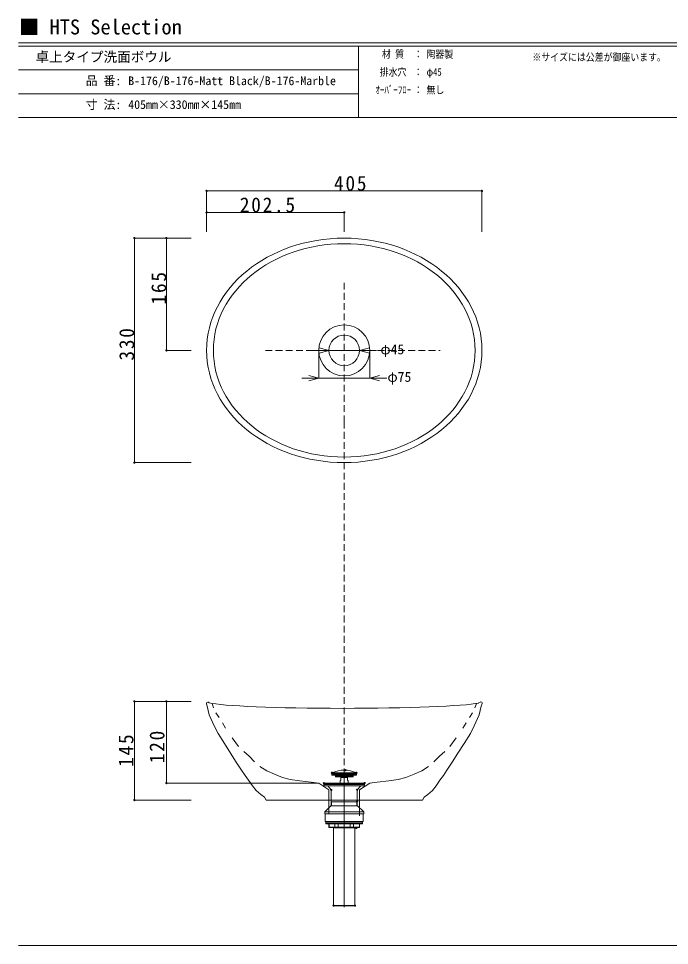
# Model space of a CAD drawing. Units: millimetres, scale not verified. Extents: x -1002 to 1009, y -687 to 676.
# Drawn here: x -1002 to -45, y -687 to 676 of the extents above; entities that cross this region are included whole.
import ezdxf
from ezdxf.enums import TextEntityAlignment as Align

# ---------------------------------------------------------------- set-up
doc = ezdxf.new("R2010")
doc.units = ezdxf.units.MM
doc.header["$LTSCALE"] = 5
doc.header["$PDMODE"] = 32
doc.header["$PDSIZE"] = 2
doc.linetypes.add('DASHED2', pattern=[3, 2, -1])
doc.layers.add('F-0', color=7, linetype='Continuous', lineweight=15)
doc.styles.add('ＭＳ ゴシック', font='')
doc.styles.get('ＭＳ ゴシック').set_extended_font_data('MS Gothic')

msp = doc.modelspace()

# ---------------------------------------------------------------- linework, layer by layer
at = {"layer": 'F-0'}
for p, q in [((1002.034, 640.036), (-1002.086, 640.036)), ((1002.034, 635.036), (-1002.086, 635.036)), ((-502.086, 635.036), (-502.086, 530.036)), ((-502.086, 600.036), (-1002.086, 600.036)), ((-502.086, 565.036), (-1002.086, 565.036)), ((1002.034, 530.036), (-1002.086, 530.036)), ((-725.595, 422.075), (-725.595, 361.82)), ((-725.595, 422.075), (-320.595, 422.075)), ((-320.595, 422.075), (-320.595, 361.82)), ((-725.595, 390.562), (-523.095, 390.562)), ((-725.595, 390.562), (-725.595, 361.82)), ((-523.095, 390.562), (-523.095, 361.82)), ((-831.687, 352.753), (-748.445, 352.753)), ((-831.687, 352.753), (-831.687, 22.753)), ((-784.557, 352.753), (-784.557, 187.753)), ((-545.595, 187.753), (-560.084, 191.636)), ((-500.595, 187.753), (-486.106, 191.636)), ((-784.557, 187.753), (-748.445, 187.753)), ((-560.595, 146.854), (-560.595, 187.753)), ((-545.595, 187.753), (-560.084, 183.871)), ((-500.595, 187.753), (-486.106, 183.871)), ((-560.595, 146.854), (-575.084, 150.737)), ((-485.595, 146.854), (-471.106, 150.737)), ((-560.595, 146.854), (-585.595, 146.854)), ((-560.595, 146.854), (-575.084, 142.972)), ((-485.595, 146.854), (-460.595, 146.854)), ((-485.595, 146.854), (-471.106, 142.972)), ((-831.687, 22.753), (-748.445, 22.753)), ((-831.687, -328.365), (-748.445, -328.365)), ((-831.687, -328.365), (-831.687, -473.365)), ((-784.557, -328.365), (-784.557, -448.365)), ((-725.735, -331.93), (-724.564, -335.432)), ((-722.723, -329.636), (-721.655, -330.352)), ((-717.547, -331.191), (-716.977, -332.896)), ((-716.977, -332.896), (-715.218, -337.577)), ((-329.213, -332.896), (-330.971, -337.577)), ((-328.643, -331.191), (-329.213, -332.896)), ((-328.643, -331.191), (-329.213, -332.896)), ((-323.258, -329.195), (-325.565, -330.594)), ((-320.324, -331.539), (-321.625, -335.432)), ((-711.749, -344.863), (-707.238, -352.15)), ((-334.441, -344.863), (-338.952, -352.15)), ((-702.207, -359.61), (-697.522, -367.591)), ((-343.983, -359.61), (-348.667, -367.591)), ((-687.807, -381.643), (-678.438, -394.655)), ((-358.383, -381.643), (-367.751, -394.655)), ((-670.978, -401.942), (-662.998, -408.708)), ((-662.998, -408.708), (-654.844, -417.209)), ((-647.037, -423.801), (-636.974, -430.394)), ((-784.557, -448.365), (-748.445, -448.365)), ((-748.445, -448.365), (-560.595, -448.365)), ((-645.812, -465.125), (-652.696, -459.068)), ((-542.095, -465.694), (-542.095, -458.323)), ((-542.095, -460.123), (-542.095, -476.49)), ((-504.095, -465.694), (-504.095, -458.323)), ((-504.095, -460.123), (-504.095, -476.49)), ((-831.687, -473.365), (-748.445, -473.365)), ((-640.595, -469.035), (-645.812, -465.125)), ((-638.095, -473.365), (-640.595, -469.035)), ((-541.595, -475.694), (-541.595, -481.694)), ((-504.595, -475.694), (-504.595, -481.694)), ((-1002.086, -687.064), (1002.034, -687.064))]:
    msp.add_line(p, q, dxfattribs=at)
at = {"layer": 'F-0', "color": 4, "lineweight": 9}
for p, q in [((-784.557, 352.753), (-748.445, 352.753)), ((-545.595, 187.753), (-570.595, 187.753)), ((-545.595, 187.753), (-500.595, 187.753)), ((-500.595, 187.753), (-475.595, 187.753)), ((-784.557, -328.365), (-748.445, -328.365))]:
    msp.add_line(p, q, dxfattribs=at)
at = {"layer": 'F-0', "linetype": 'DASHED2'}
for p, q in [((-638.994, 187.753), (-381.864, 187.753)), ((-523.095, 82.907), (-523.095, -530.789))]:
    msp.add_line(p, q, dxfattribs=at)
at = {"layer": 'F-0', "lineweight": 18}
for p, q in [((-541.095, -433.344), (-505.095, -433.344)), ((-541.095, -433.344), (-541.095, -434.344)), ((-541.095, -434.344), (-505.095, -434.344)), ((-541.095, -435.044), (-505.095, -435.044)), ((-541.095, -436.344), (-541.095, -435.044)), ((-540.895, -434.844), (-505.295, -434.844)), ((-536.095, -434.844), (-536.095, -434.344)), ((-510.095, -434.844), (-510.095, -434.344)), ((-505.095, -433.344), (-505.095, -434.344)), ((-505.095, -436.344), (-505.095, -435.044)), ((-553.095, -448.694), (-493.095, -448.694)), ((-553.095, -449.994), (-553.095, -448.694)), ((-541.095, -436.344), (-505.095, -436.344)), ((-540.595, -436.844), (-505.595, -436.844)), ((-536.095, -438.344), (-536.095, -436.844)), ((-536.095, -438.344), (-510.095, -438.344)), ((-536.095, -438.344), (-510.095, -438.344)), ((-536.095, -438.344), (-536.095, -439.344)), ((-536.095, -439.344), (-510.095, -439.344)), ((-528.995, -444.344), (-528.095, -444.344)), ((-528.995, -448.694), (-528.995, -444.344)), ((-528.095, -444.344), (-528.095, -439.349)), ((-518.095, -440.344), (-528.095, -440.344)), ((-518.095, -444.344), (-518.095, -439.349)), ((-518.095, -444.344), (-517.195, -444.344)), ((-517.195, -448.694), (-517.195, -444.344)), ((-510.095, -438.344), (-510.095, -436.844)), ((-510.095, -438.344), (-510.095, -439.344)), ((-493.095, -449.994), (-493.095, -448.694)), ((-553.095, -449.994), (-493.095, -449.994)), ((-551.613, -450.222), (-553.095, -449.994)), ((-551.613, -450.222), (-553.095, -449.994)), ((-553.095, -450.222), (-493.095, -450.222)), ((-553.095, -452.222), (-553.095, -450.222)), ((-553.095, -452.222), (-493.095, -452.222)), ((-542.095, -458.323), (-547.345, -452.222)), ((-542.095, -465.694), (-542.095, -458.323)), ((-504.095, -458.323), (-498.845, -452.222)), ((-494.577, -450.222), (-493.095, -449.994)), ((-494.577, -450.222), (-493.095, -449.994)), ((-493.095, -452.222), (-493.095, -450.222)), ((-504.095, -475.694), (-542.095, -475.694)), ((-542.095, -481.694), (-542.095, -475.694)), ((-542.095, -481.694), (-542.095, -475.694)), ((-504.095, -481.694), (-504.095, -475.694)), ((-551.786, -490.636), (-542.845, -481.694)), ((-542.845, -481.694), (-503.345, -481.694)), ((-494.403, -490.636), (-503.345, -481.694)), ((-494.345, -490.777), (-551.845, -490.777)), ((-551.845, -493.694), (-551.845, -490.777)), ((-551.845, -493.694), (-494.345, -493.694)), ((-494.403, -490.636), (-551.786, -490.636)), ((-551.095, -493.694), (-551.095, -504.694)), ((-495.095, -493.694), (-495.095, -504.694)), ((-494.345, -493.694), (-494.345, -490.777)), ((-495.095, -504.694), (-551.094, -504.694)), ((-550.095, -505.694), (-496.095, -505.694)), ((-550.095, -507.794), (-496.095, -507.794)), ((-549.595, -508.294), (-496.595, -508.294)), ((-549.345, -505.694), (-549.345, -504.694)), ((-545.595, -508.294), (-545.595, -513.194)), ((-545.595, -513.194), (-500.595, -513.194)), ((-545.415, -513.194), (-545.415, -508.294)), ((-501.095, -513.694), (-545.095, -513.694)), ((-538.845, -513.694), (-538.845, -628.494)), ((-538.845, -514.194), (-507.345, -514.194)), ((-536.715, -513.194), (-536.715, -508.294)), ((-531.795, -513.194), (-531.795, -508.294)), ((-514.395, -513.194), (-514.395, -508.294)), ((-509.475, -513.194), (-509.475, -508.294)), ((-507.345, -513.694), (-507.345, -628.494)), ((-500.775, -513.194), (-500.775, -508.294)), ((-500.595, -508.294), (-500.595, -513.194)), ((-496.845, -505.694), (-496.845, -504.694)), ((-538.845, -628.494), (-507.345, -628.494)), ((-538.644, -628.694), (-538.845, -628.494)), ((-538.644, -628.694), (-507.545, -628.694)), ((-507.545, -628.694), (-507.345, -628.494))]:
    msp.add_line(p, q, dxfattribs=at)
at = {"layer": 'F-0', "color": 1, "lineweight": 18}
msp.add_line((-523.095, -630.789), (-523.095, -428.352), dxfattribs=at)
at = {"layer": 'F-0', "color": 2, "lineweight": 18}
for p, q in [((-538.595, -514.194), (-538.595, -513.694)), ((-507.595, -514.194), (-507.595, -513.694))]:
    msp.add_line(p, q, dxfattribs=at)
at = {"layer": 'F-0', "linetype": 'DASHED2'}
msp.add_lwpolyline([(-523.095, 287.176), (-523.095, 82.907), (-523.095, -530.789)], dxfattribs=at)
at = {"layer": 'F-0'}
for points in [[(-560.595, 146.854), (-485.595, 146.854), (-485.595, 187.753)], [(-652.696, -459.068), (-658.203, -452.184), (-663.71, -444.198), (-668.942, -437.039), (-674.174, -429.604), (-681.884, -417.764), (-690.145, -404.547), (-699.231, -389.953), (-708.594, -375.635), (-714.376, -364.07), (-721.535, -348.099), (-724.564, -335.432)], [(-405.595, -469.035), (-400.377, -465.125), (-393.494, -459.068), (-387.986, -452.184), (-382.479, -444.198), (-377.247, -437.039), (-372.016, -429.604), (-364.306, -417.764), (-356.045, -404.547), (-346.958, -389.953), (-337.596, -375.635), (-331.814, -364.07), (-324.654, -348.099), (-321.625, -335.432)], [(-375.211, -401.942), (-383.192, -408.708), (-391.346, -417.209)], [(-636.974, -430.394), (-625.871, -435.425), (-613.727, -439.936), (-602.623, -443.232), (-588.571, -445.141), (-571.569, -446.876), (-560.595, -448.365)], [(-399.153, -423.801), (-409.215, -430.394), (-420.319, -435.425), (-432.463, -439.936), (-443.566, -443.232), (-457.619, -445.141), (-474.621, -446.876), (-485.595, -448.365)], [(-560.595, -448.365), (-545.595, -458.365), (-545.595, -493.976)], [(-485.595, -448.365), (-500.595, -458.365), (-500.595, -496.393)], [(-638.095, -473.365), (-408.095, -473.365), (-405.595, -469.035)]]:
    msp.add_lwpolyline(points, dxfattribs=at)
at = {"layer": 'F-0', "lineweight": 18}
for points in [[(-550.095, -505.694), (-550.095, -507.794), (-550.095, -505.694)], [(-545.415, -513.194), (-545.414, -513.212), (-545.413, -513.23), (-545.412, -513.248), (-545.41, -513.266), (-545.407, -513.284), (-545.403, -513.302), (-545.399, -513.32), (-545.394, -513.338), (-545.389, -513.355), (-545.383, -513.372), (-545.376, -513.389), (-545.369, -513.406), (-545.361, -513.423), (-545.353, -513.439), (-545.344, -513.455), (-545.334, -513.471), (-545.324, -513.486), (-545.313, -513.501), (-545.302, -513.515), (-545.29, -513.529), (-545.277, -513.543), (-545.265, -513.556), (-545.251, -513.569), (-545.238, -513.581), (-545.223, -513.592), (-545.209, -513.603), (-545.194, -513.614), (-545.179, -513.624), (-545.163, -513.633), (-545.147, -513.642), (-545.131, -513.65), (-545.114, -513.657)], [(-545.09, -513.667), (-545.083, -513.669), (-545.077, -513.671), (-545.071, -513.673), (-545.064, -513.675), (-545.058, -513.677), (-545.051, -513.678), (-545.045, -513.68), (-545.038, -513.682), (-545.031, -513.683), (-545.025, -513.685), (-545.018, -513.686), (-545.012, -513.687), (-545.005, -513.688), (-544.998, -513.689), (-544.992, -513.69), (-544.985, -513.691), (-544.978, -513.692), (-544.971, -513.692), (-544.965, -513.693), (-544.958, -513.693), (-544.951, -513.694), (-544.945, -513.694), (-544.938, -513.694), (-544.931, -513.694)], [(-536.715, -513.194), (-536.715, -513.209), (-536.714, -513.223), (-536.713, -513.237), (-536.712, -513.252), (-536.711, -513.266), (-536.709, -513.281), (-536.707, -513.295), (-536.705, -513.309), (-536.702, -513.323), (-536.699, -513.338), (-536.695, -513.352), (-536.692, -513.366), (-536.688, -513.38), (-536.683, -513.393), (-536.678, -513.407), (-536.673, -513.421), (-536.668, -513.434), (-536.662, -513.447), (-536.656, -513.46), (-536.65, -513.473), (-536.643, -513.486), (-536.636, -513.499), (-536.628, -513.511), (-536.62, -513.523), (-536.612, -513.535), (-536.603, -513.547), (-536.595, -513.558), (-536.585, -513.569), (-536.575, -513.58), (-536.565, -513.591), (-536.555, -513.601), (-536.544, -513.611), (-536.533, -513.62), (-536.522, -513.629), (-536.51, -513.637), (-536.498, -513.645), (-536.485, -513.653), (-536.472, -513.659), (-536.459, -513.666)], [(-536.459, -513.666), (-536.446, -513.672), (-536.432, -513.677), (-536.418, -513.681), (-536.404, -513.685), (-536.39, -513.688), (-536.376, -513.691), (-536.361, -513.693), (-536.347, -513.694), (-536.332, -513.694)], [(-531.795, -513.194), (-531.795, -513.204), (-531.795, -513.213), (-531.794, -513.222), (-531.794, -513.232), (-531.794, -513.241), (-531.794, -513.25), (-531.794, -513.26), (-531.794, -513.269), (-531.793, -513.278), (-531.793, -513.288), (-531.792, -513.297), (-531.792, -513.306), (-531.792, -513.316), (-531.791, -513.325), (-531.791, -513.334), (-531.79, -513.344), (-531.789, -513.353), (-531.789, -513.362), (-531.788, -513.372), (-531.787, -513.381), (-531.787, -513.39), (-531.786, -513.399), (-531.785, -513.409), (-531.784, -513.418), (-531.783, -513.427), (-531.782, -513.437), (-531.781, -513.446), (-531.78, -513.455), (-531.779, -513.464), (-531.778, -513.474), (-531.776, -513.483), (-531.775, -513.492), (-531.774, -513.501), (-531.772, -513.51), (-531.77, -513.52), (-531.769, -513.529), (-531.767, -513.538), (-531.765, -513.547), (-531.763, -513.557)], [(-531.763, -513.557), (-531.761, -513.566), (-531.759, -513.575), (-531.757, -513.584), (-531.755, -513.593), (-531.752, -513.602), (-531.75, -513.611), (-531.747, -513.62), (-531.744, -513.628), (-531.741, -513.637), (-531.737, -513.645), (-531.733, -513.654), (-531.728, -513.664), (-531.723, -513.673), (-531.717, -513.681), (-531.71, -513.688), (-531.702, -513.692), (-531.693, -513.694)], [(-514.426, -513.557), (-514.428, -513.566), (-514.431, -513.575), (-514.433, -513.584), (-514.435, -513.593), (-514.438, -513.602), (-514.44, -513.611), (-514.443, -513.62), (-514.446, -513.628), (-514.449, -513.637), (-514.452, -513.645), (-514.456, -513.654), (-514.461, -513.664), (-514.466, -513.673), (-514.473, -513.681), (-514.479, -513.688), (-514.487, -513.692), (-514.496, -513.694)], [(-514.395, -513.194), (-514.395, -513.204), (-514.395, -513.213), (-514.395, -513.222), (-514.395, -513.232), (-514.395, -513.241), (-514.396, -513.25), (-514.396, -513.26), (-514.396, -513.269), (-514.396, -513.278), (-514.397, -513.288), (-514.397, -513.297), (-514.398, -513.306), (-514.398, -513.316), (-514.398, -513.325), (-514.399, -513.334), (-514.4, -513.344), (-514.4, -513.353), (-514.401, -513.362), (-514.402, -513.372), (-514.402, -513.381), (-514.403, -513.39), (-514.404, -513.399), (-514.405, -513.409), (-514.406, -513.418), (-514.406, -513.427), (-514.407, -513.437), (-514.408, -513.446), (-514.41, -513.455), (-514.411, -513.464), (-514.412, -513.474), (-514.413, -513.483), (-514.415, -513.492), (-514.416, -513.501), (-514.418, -513.51), (-514.419, -513.52), (-514.421, -513.529), (-514.423, -513.538), (-514.424, -513.547), (-514.426, -513.557)], [(-509.73, -513.666), (-509.744, -513.672), (-509.757, -513.677), (-509.771, -513.681), (-509.785, -513.685), (-509.8, -513.688), (-509.814, -513.691), (-509.828, -513.693), (-509.843, -513.694), (-509.857, -513.694)], [(-509.475, -513.194), (-509.475, -513.209), (-509.475, -513.223), (-509.476, -513.237), (-509.477, -513.252), (-509.479, -513.266), (-509.48, -513.281), (-509.483, -513.295), (-509.485, -513.309), (-509.488, -513.323), (-509.491, -513.338), (-509.494, -513.352), (-509.498, -513.366), (-509.502, -513.38), (-509.506, -513.393), (-509.511, -513.407), (-509.516, -513.421), (-509.522, -513.434), (-509.527, -513.447), (-509.533, -513.46), (-509.54, -513.473), (-509.547, -513.486), (-509.554, -513.499), (-509.561, -513.511), (-509.569, -513.523), (-509.578, -513.535), (-509.586, -513.547), (-509.595, -513.558), (-509.604, -513.569), (-509.614, -513.58), (-509.624, -513.591), (-509.635, -513.601), (-509.645, -513.611), (-509.656, -513.62), (-509.668, -513.629), (-509.68, -513.637), (-509.692, -513.645), (-509.704, -513.653), (-509.717, -513.659), (-509.73, -513.666)], [(-501.1, -513.667), (-501.106, -513.669), (-501.113, -513.671), (-501.119, -513.673), (-501.126, -513.675), (-501.132, -513.677), (-501.138, -513.678), (-501.145, -513.68), (-501.152, -513.682), (-501.158, -513.683), (-501.165, -513.685), (-501.171, -513.686), (-501.178, -513.687), (-501.185, -513.688), (-501.191, -513.689), (-501.198, -513.69), (-501.205, -513.691), (-501.211, -513.692), (-501.218, -513.692), (-501.225, -513.693), (-501.232, -513.693), (-501.238, -513.694), (-501.245, -513.694), (-501.252, -513.694), (-501.258, -513.694)], [(-500.775, -513.194), (-500.775, -513.212), (-500.776, -513.23), (-500.778, -513.248), (-500.78, -513.266), (-500.783, -513.284), (-500.786, -513.302), (-500.791, -513.32), (-500.795, -513.338), (-500.801, -513.355), (-500.807, -513.372), (-500.813, -513.389), (-500.821, -513.406), (-500.828, -513.423), (-500.837, -513.439), (-500.846, -513.455), (-500.856, -513.471), (-500.866, -513.486), (-500.877, -513.501), (-500.888, -513.515), (-500.9, -513.529), (-500.912, -513.543), (-500.925, -513.556), (-500.938, -513.569), (-500.952, -513.581), (-500.966, -513.592), (-500.981, -513.603), (-500.996, -513.614), (-501.011, -513.624), (-501.027, -513.633), (-501.043, -513.642), (-501.059, -513.65), (-501.075, -513.657)], [(-496.095, -505.694), (-496.095, -507.794), (-496.095, -505.694)]]:
    msp.add_lwpolyline(points, dxfattribs=at)
at = {"layer": 'F-0'}
for radius in [37.5, 22.5]:
    msp.add_circle((-523.095, 187.753), radius, dxfattribs=at)
for centre, start, end in [((-723.838, -331.296), 56.12486, 198.48104), ((-322.221, -330.905), 341.51896, 121.2502)]:
    msp.add_arc(centre, 2, start, end, dxfattribs=at)
at = {"layer": 'F-0', "lineweight": 18}
for centre, radius, start, end in [((-523.095, -471.844), 42.5, 64.94238, 115.05762), ((-540.895, -435.044), 0.2, 90, 180), ((-505.295, -435.044), 0.2, 0, 90), ((-540.595, -436.344), 0.5, 180, 270), ((-505.595, -436.344), 0.5, 270, 0), ((-551.645, -490.777), 0.2, 135, 180), ((-494.545, -490.777), 0.2, 0, 45), ((-549.595, -507.794), 0.5, 180, 270), ((-545.095, -513.194), 0.5, 180, 270), ((-544.931, -513.224), 0.47, 247.09102, 250.33614), ((-501.258, -513.224), 0.47, 289.66386, 292.90898), ((-501.095, -513.194), 0.5, 270, 0), ((-496.595, -507.794), 0.5, 270, 0)]:
    msp.add_arc(centre, radius, start, end, dxfattribs=at)
at = {"layer": 'F-0'}
for major_axis in [(202.5, 0), (192.5, 0)]:
    msp.add_ellipse((-523.095, 187.753), major_axis=major_axis, ratio=0.8148, dxfattribs=at)
for start_param, end_param in [(3.33916707, 6.05747719), (6.05747719, 6.0611809)]:
    msp.add_ellipse((-523.095, -328.365), major_axis=(202.5, 0), ratio=0.05, start_param=start_param, end_param=end_param, dxfattribs=at)
for p in [(-725.595, 422.075), (-320.595, 422.075), (-725.595, 390.562), (-523.095, 390.562), (-831.687, 352.753), (-784.557, 352.753), (-784.557, 187.753), (-831.687, 22.753), (-831.687, -328.365), (-784.557, -328.365), (-541.095, -433.187), (-521.238, -429.344), (-505.095, -433.187), (-784.557, -448.365), (-553.095, -448.694), (-493.095, -448.365), (-542.095, -458.323), (-504.095, -458.323), (-831.687, -473.365), (-504.095, -475.49), (-505.488, -514.194), (-538.845, -628.494), (-507.345, -628.494)]:
    msp.add_point(p, dxfattribs=at)

# ---------------------------------------------------------------- texts
at = {"layer": 'F-0', "style": 'ＭＳ ゴシック'}
for s, height, p in [('■ HTS Selection', 21.99, (-1001.367, 645.583)), ('卓上タイプ洗面ボウル', 14.66, (-977.086, 607.536)), ('品 番:', 12.83, (-903.336, 573.786)), ('B-176/B-176-Matt Black/B-176-Marble', 12.83, (-840.774, 573.786)), ('寸 法:', 12.83, (-903.336, 538.786)), ('405mm×330mm×145mm', 12.83, (-840.774, 538.786)), ('φ45', 14.66, (-469.95, 177.613)), ('φ75', 14.66, (-459.565, 137.109))]:
    msp.add_text(s, height=height, dxfattribs=at).set_placement(p, align=Align.BOTTOM_LEFT)
at = {"layer": 'F-0', "style": 'ＭＳ ゴシック', "width": 0.85}
for s, p in [('材 質', (-467.711, 614.411)), ('：', (-420.836, 614.411)), ('陶器製', (-402.086, 614.411)), ('※サイズには公差が御座います。', (-246.359, 610.036)), ('排水穴', (-470.836, 588.161)), ('：', (-420.836, 588.161)), ('φ45', (-402.086, 588.161)), ('ｵｰﾊﾞｰﾌﾛｰ', (-477.086, 561.911)), ('：', (-420.836, 561.911)), ('無し', (-402.086, 561.911))]:
    msp.add_text(s, height=11, dxfattribs=at).set_placement(p, align=Align.BOTTOM_LEFT)
at = {"layer": 'F-0', "color": 3, "char_height": 21.99, "attachment_point": 7, "style": 'ＭＳ ゴシック'}
for s, insert in [('\\T1.18;\\W0.95;405', (-538.095, 422.075)), ('\\T1.18;\\W0.95;202.5', (-676.632, 390.332))]:
    msp.add_mtext(s, dxfattribs=dict(at, insert=insert))
at = {"layer": 'F-0', "color": 3, "char_height": 21.99, "attachment_point": 7, "rotation": 90, "style": 'ＭＳ ゴシック'}
for s, insert in [('\\T1.18;\\W0.95;165', (-784.557, 255.253)), ('\\T1.18;\\W0.95;330', (-831.687, 172.753)), ('\\T1.18;\\W0.95;145', (-832.787, -424.498)), ('\\T1.18;\\W0.95;120', (-787.133, -419.127))]:
    msp.add_mtext(s, dxfattribs=dict(at, insert=insert))

doc.saveas('drawing.dxf')
